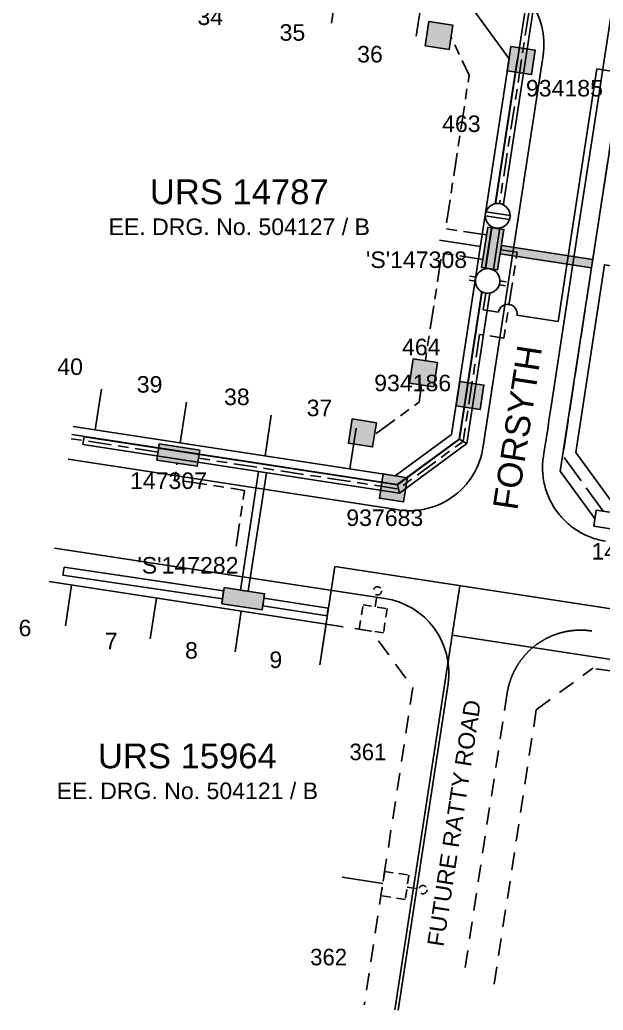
# Model space of a CAD drawing. Header units: metres. Extents: x 301469 to 301772, y 6240196 to 6240442.
# Drawn here: x 301497.9 to 301568.6, y 6240219.1 to 6240339 of the extents above; entities that cross this region are included whole.
import ezdxf
from ezdxf.enums import TextEntityAlignment as Align

# ---------------------------------------------------------------- set-up
doc = ezdxf.new("R2010")
doc.units = ezdxf.units.M
doc.header["$LTSCALE"] = 0.7
for name, pattern in [('Cable Exist OH', [1, 1, 0]), ('Cable Exist UG', [8.2, 4, -1.2, 1.8, -1.2]), ('Dash', [5, 3, -2]), ('IE Trench LV', [6.5, 5, -1.5])]:
    doc.linetypes.add(name, pattern=pattern)
doc.layers.get('0').update_dxf_attribs({"color": 6})
for name, color, linetype in [('_User Miscellaneous1', 3, 'Continuous'), ('_User Miscellaneous11', 7, 'Continuous'), ('_User Miscellaneous4', 7, 'Continuous'), ('_User Miscellaneous6', 7, 'Continuous'), ('_User Miscellaneous7', 150, 'Continuous'), ('_User Miscellaneous8', 7, 'Continuous'), ('_User_LV_Exist', 7, 'Continuous'), ('Cadastre Developer_SP_NEW', 4, 'Continuous'), ('Cadastre Roads_SP_NEW', 8, 'Continuous'), ('Duct_SP_NEW', 2, 'Continuous'), ('Equip_LV_NEW', 5, 'Continuous'), ('Mains_LV_NEW_T84', 2, 'Continuous'), ('SupportsUG_SP_LV_EXT', 7, 'Continuous'), ('SupportsUG_SP_LV_NEW', 2, 'Continuous'), ('SupportsUG_SP_LV_SL_EXT', 7, 'Continuous'), ('Trench_SP_NEW', 2, 'Continuous'), ('UG_Details_SP_MISC', 7, 'Continuous')]:
    doc.layers.add(name, color=color, linetype=linetype)
doc.styles.add('ARIAL', font='arial.ttf', dxfattribs={"height": 2})
doc.styles.add('ARIAL 3.0', font='arial.ttf', dxfattribs={"height": 3})
doc.styles.add('COLUMN_LABEL', font='arial.ttf')
doc.styles.add('Dot', font='dotfont.shx', dxfattribs={"height": 2})
doc.styles.add('POLE_LABEL', font='arial.ttf')
doc.styles.get("Standard").update_dxf_attribs({"font": 'arial.ttf'})
doc.styles.add('style1', font='iso3098b.shx')
doc.linetypes.add('Cable New UG', pattern='A,8,-1,["x",style1,S=3.5,R=0,X=0.35,Y=-1],-3.5', length=12.5)

# ---------------------------------------------------------------- blocks, each defined once
blk = doc.blocks.new('*U95')
at = {"layer": '_User Miscellaneous7'}
blk.add_hatch(color=256, dxfattribs=at).paths.add_polyline_path([(-2.98, -11.8), (-0.01, -11.8), (-0.01, -8.83), (-2.98, -8.83)])
at = {"layer": '_User Miscellaneous8'}
blk.add_hatch(color=256, dxfattribs=at).paths.add_polyline_path([(-1.49, -1.49), (1.48, -1.49), (1.48, 1.48), (-1.49, 1.48)])
at = {"layer": '_User Miscellaneous7'}
blk.add_lwpolyline([(-0.01, -11.8), (-0.01, -8.83), (-2.98, -8.83), (-2.98, -11.8)], close=True, dxfattribs=at)
at = {"layer": '_User Miscellaneous8'}
blk.add_lwpolyline([(1.48, -1.49), (1.48, 1.48), (-1.49, 1.48), (-1.49, -1.49)], close=True, dxfattribs=at)
at = {"flags": 9}
for tag, style, p in [('STRUCTURE_PLANT_NUMBER', 'POLE_LABEL', (1.81, 0.03)), ('STREET_CODE', 'COLUMN_LABEL', (1.81, -0.2))]:
    blk.add_attdef(tag, text='', height=0.2, dxfattribs=dict(at, style=style)).set_placement(p, align=Align.MIDDLE_LEFT)
for tag, p in [('COLUMN_TYPE', (1.81, -0.4)), ('OWNED_BY', (1.81, -0.6)), ('STATE', (1.81, -0.8)), ('USAGE', (1.81, -1)), ('LEGEND', (1.81, -1.2)), ('STREETNAME', (1.81, -1.6)), ('SUBURB', (1.81, -1.8)), ('LOCATION', (1.81, -1.4)), ('NOTES', (1.81, -2))]:
    blk.add_attdef(tag, text='', height=0.2, dxfattribs=at).set_placement(p, align=Align.MIDDLE_LEFT)
at = {"flags": 1}
blk.add_attdef('Z', (1.81, -2.35), '', height=0.2, dxfattribs=at)
at = {"layer": '_User Miscellaneous6', "style": 'ARIAL', "flags": 8}
blk.add_attdef('ASSET_NUM', text='', height=2, dxfattribs=at).set_placement((2, 2), align=Align.MIDDLE_LEFT)
blk = doc.blocks.new('*U96')
at = {"layer": '_User Miscellaneous7'}
blk.add_hatch(color=256, dxfattribs=at).paths.add_polyline_path([(-3.34, -7.47), (-0.37, -7.47), (-0.37, -4.5), (-3.34, -4.5)])
at = {"layer": '_User Miscellaneous8'}
blk.add_hatch(color=256, dxfattribs=at).paths.add_polyline_path([(-1.49, -1.49), (1.48, -1.49), (1.48, 1.48), (-1.49, 1.48)])
at = {"layer": '_User Miscellaneous7'}
blk.add_lwpolyline([(-0.37, -7.47), (-0.37, -4.5), (-3.34, -4.5), (-3.34, -7.47)], close=True, dxfattribs=at)
at = {"layer": '_User Miscellaneous8'}
blk.add_lwpolyline([(1.48, -1.49), (1.48, 1.48), (-1.49, 1.48), (-1.49, -1.49)], close=True, dxfattribs=at)
at = {"flags": 9}
for tag, style, p in [('STRUCTURE_PLANT_NUMBER', 'POLE_LABEL', (1.81, 0.03)), ('STREET_CODE', 'COLUMN_LABEL', (1.81, -0.2))]:
    blk.add_attdef(tag, text='', height=0.2, dxfattribs=dict(at, style=style)).set_placement(p, align=Align.MIDDLE_LEFT)
for tag, p in [('COLUMN_TYPE', (1.81, -0.4)), ('OWNED_BY', (1.81, -0.6)), ('STATE', (1.81, -0.8)), ('USAGE', (1.81, -1)), ('LEGEND', (1.81, -1.2)), ('STREETNAME', (1.81, -1.6)), ('SUBURB', (1.81, -1.8)), ('LOCATION', (1.81, -1.4)), ('NOTES', (1.81, -2))]:
    blk.add_attdef(tag, text='', height=0.2, dxfattribs=at).set_placement(p, align=Align.MIDDLE_LEFT)
at = {"flags": 1}
blk.add_attdef('Z', (1.81, -2.35), '', height=0.2, dxfattribs=at)
at = {"layer": '_User Miscellaneous6', "style": 'ARIAL', "flags": 8}
blk.add_attdef('ASSET_NUM', text='', height=2, dxfattribs=at).set_placement((2, 2), align=Align.MIDDLE_LEFT)
blk = doc.blocks.new('PILLAR_EXT')
blk.add_hatch(color=256).paths.add_polyline_path([(-2.475, 2.49), (-2.475, 0.51), (2.475, 0.51), (2.475, 2.49)])
blk.add_lwpolyline([(-2.475, 0.51), (2.475, 0.51), (2.475, 2.49), (-2.475, 2.49)], close=True)
for tag, p, flags in [('OWNED_BY', (0, 1.3), 9), ('STATE', (0, 1.1), 9), ('SUPPORT_TYPE', (0, 0.9), 9), ('USAGE', (0, 0.7), 9), ('LEGEND', (0, 0.5), 9), ('LOCATION', (0, 0.3), 9), ('NOTES', (0, 0.1), 9), ('PARENT', (0, -0.1), 9), ('STREETNAME', (0, -0.3), 9), ('SUBURB', (0, -0.5), 1)]:
    blk.add_attdef(tag, p, '', height=0.2, dxfattribs=dict(flags=flags))
at = {"layer": '_User Miscellaneous6', "style": 'ARIAL', "flags": 8}
blk.add_attdef('ASSET_NUM', text='', height=2, dxfattribs=at).set_placement((1.5, 7.5), align=Align.TOP_LEFT)
blk = doc.blocks.new('*U34')
at = {"lineweight": -3}
blk.add_lwpolyline([(-2.48, 2.49), (2.47, 2.49), (2.47, 0.51), (-2.48, 0.51)], close=True, dxfattribs=at)
for tag, flags, p in [('STREET_CODE', 9, (1.5, 3.5)), ('OWNED_BY', 9, (1.5, 3.3)), ('OPERATED_BY', 9, (1.5, 3.1)), ('STATE', 9, (1.5, 2.7)), ('SUPPORT_TYPE', 9, (1.5, 2.5)), ('MAINTAINED_BY', 9, (1.5, 2.9)), ('USAGE', 9, (1.5, 2.3)), ('SUBURB', 9, (1.5, 1.7)), ('STREETNAME', 9, (1.5, 1.5)), ('LEGEND', 9, (1.5, 2.1)), ('PARENT', 9, (1.5, 1.9)), ('LOCATION', 9, (1.5, 1.3)), ('NOTES', 9, (1.5, 1.1)), ('Z', 1, (1.5, 0.9))]:
    blk.add_attdef(tag, text='', height=0.2, dxfattribs=dict(flags=flags)).set_placement(p, align=Align.MIDDLE_LEFT)
at = {"layer": '_User Miscellaneous4', "style": 'ARIAL', "flags": 8}
blk.add_attdef('ASSET_NUM', text='', height=2, dxfattribs=at).set_placement((2, 5.5), align=Align.MIDDLE_LEFT)
blk = doc.blocks.new('LV_UG_LINKS_CLOSED_NEW')
for tag, flags, p in [('MAINTAINED_BY', 9, (1.5, -2.2)), ('NUMBER_OF_PHASES', 9, (1.5, -2.4)), ('TYPE', 9, (1.5, -2.6)), ('Z', 1, (1.5, -2.8))]:
    blk.add_attdef(tag, text='', height=0.2, dxfattribs=dict(flags=flags)).set_placement(p, align=Align.MIDDLE_LEFT)
blk.add_wipeout([(-1.06, 1.06), (-1.18, 0.92), (-1.29, 0.76), (-1.37, 0.59), (-1.43, 0.42), (-1.48, 0.23), (-1.49, 0.05), (-1.49, -0.14), (-1.46, -0.33), (-1.41, -0.51), (-1.33, -0.68), (-1.24, -0.84), (-1.12, -0.99), (-0.99, -1.12), (-0.84, -1.24), (-0.68, -1.33), (-0.51, -1.41), (-0.33, -1.46), (-0.14, -1.49), (0.05, -1.49), (0.23, -1.48), (0.42, -1.43), (0.59, -1.37), (0.76, -1.29), (0.92, -1.18), (1.06, -1.06), (1.18, -0.92), (1.29, -0.76), (1.37, -0.59), (1.43, -0.42), (1.48, -0.23), (1.49, -0.05), (1.49, 0.14), (1.46, 0.33), (1.41, 0.51), (1.33, 0.68), (1.24, 0.84), (1.12, 0.99), (0.99, 1.12), (0.84, 1.24), (0.68, 1.33), (0.51, 1.41), (0.33, 1.46), (0.14, 1.49), (-0.05, 1.49), (-0.23, 1.48), (-0.42, 1.43), (-0.59, 1.37), (-0.76, 1.29), (-0.92, 1.18)])
for p, q in [((-0.25, -1.48), (-0.25, 1.48)), ((0.25, -1.48), (0.25, 1.48))]:
    blk.add_line(p, q)
blk.add_circle((0, 0), 1.5)
at = {"flags": 9}
for tag, p in [('ACTUAL_STATUS', (1.5, 0)), ('CONSTRUCTED_VOLTAGE', (1.5, -0.2)), ('OPERATING_VOLTAGE', (1.5, -0.6)), ('ORIENTATION', (1.5, -0.8)), ('STATE', (1.5, -1)), ('SWITCH_TYPE', (1.5, -1.2)), ('NO_PHASES', (1.5, -0.4)), ('OWNED_BY', (1.5, -1.8)), ('OPERATED_BY', (1.5, -2)), ('USAGE', (1.5, -1.4)), ('NOTES', (1.5, -1.6))]:
    blk.add_attdef(tag, text='', height=0.2, dxfattribs=at).set_placement(p, align=Align.MIDDLE_LEFT)
blk = doc.blocks.new('LV_UG_LINKS_OPEN_NEW')
blk.add_wipeout([(-1.17, 0.93), (-1.28, 0.78), (-1.36, 0.61), (-1.43, 0.44), (-1.47, 0.25), (-1.49, 0.07), (-1.49, -0.12), (-1.46, -0.31), (-1.41, -0.49), (-1.34, -0.66), (-1.25, -0.82), (-1.13, -0.97), (-1, -1.11), (-0.86, -1.22), (-0.7, -1.32), (-0.53, -1.4), (-0.35, -1.45), (-0.16, -1.49), (0.03, -1.49), (0.21, -1.48), (0.4, -1.44), (0.57, -1.38), (0.74, -1.3), (0.9, -1.19), (1.04, -1.07), (1.17, -0.93), (1.28, -0.78), (1.36, -0.61), (1.43, -0.44), (1.47, -0.25), (1.49, -0.07), (1.49, 0.12), (1.46, 0.31), (1.41, 0.49), (1.34, 0.66), (1.25, 0.82), (1.13, 0.97), (1, 1.11), (0.86, 1.22), (0.7, 1.32), (0.53, 1.4), (0.35, 1.45), (0.16, 1.49), (-0.03, 1.49), (-0.21, 1.48), (-0.4, 1.44), (-0.57, 1.38), (-0.74, 1.3), (-0.9, 1.19), (-1.04, 1.07)])
for p, q in [((-0.25, 1.47), (-0.25, 2.22)), ((0.25, 1.47), (0.25, 2.22)), ((-0.25, -1.47), (-0.25, -2.22)), ((0.25, -1.47), (0.25, -2.22))]:
    blk.add_line(p, q)
blk.add_lwpolyline([(1.49, 0, 1), (-1.49, 0, 1)], format="xyb", close=True)
for tag, p, flags in [('ORIENTATION', (0, 0), 9), ('Z', (0, 0), 1), ('USAGE', (0, -0.2), 9), ('NOTES', (0, -0.4), 9)]:
    blk.add_attdef(tag, p, '', height=0.2, dxfattribs=dict(flags=flags))
blk = doc.blocks.new('A$C7DAD38F0')
at = {"layer": '_User Miscellaneous11', "color": 3, "style": 'ARIAL'}
blk.add_attdef('DRG_NO', text='', height=2, dxfattribs=at).set_placement((0, -4.23), align=Align.MIDDLE_CENTER)
at = {"layer": '_User Miscellaneous6', "color": 2, "style": 'ARIAL 3.0'}
blk.add_attdef('URS___', text='', height=3, dxfattribs=at).set_placement((0, 0), align=Align.MIDDLE_CENTER)
blk = doc.blocks.new('PILLAR_EXT-flat-1')
at = {"layer": 'SupportsUG_SP_LV_EXT'}
blk.add_hatch(color=256, dxfattribs=at).paths.add_polyline_path([(-2.07, 2.84), (-2.37, 0.88), (2.52, 0.13), (2.82, 2.09)])
blk.add_lwpolyline([(-2.37, 0.88), (2.52, 0.13), (2.82, 2.09), (-2.07, 2.84)], close=True, dxfattribs=at)
at = {"layer": '_User Miscellaneous6', "style": 'ARIAL', "flags": 8}
blk.add_attdef('ASSET_NUM', text='', height=2, rotation=351.279, dxfattribs=at).set_placement((2.62, 7.19), align=Align.TOP_LEFT)
at = {"layer": 'SupportsUG_SP_LV_EXT'}
for tag, p, flags in [('STATE', (0.17, 1.09), 9), ('OWNED_BY', (0.2, 1.28), 9), ('PARENT', (-0.02, -0.1), 9), ('NOTES', (0.02, 0.1), 9), ('LOCATION', (0.05, 0.3), 9), ('LEGEND', (0.08, 0.49), 9), ('USAGE', (0.11, 0.69), 9), ('SUPPORT_TYPE', (0.14, 0.89), 9), ('SUBURB', (-0.08, -0.49), 1), ('STREETNAME', (-0.05, -0.3), 9)]:
    blk.add_attdef(tag, p, '', height=0.2, rotation=351.279, dxfattribs=dict(at, flags=flags))
blk = doc.blocks.new('A$C4FBE3B10')
at = {"layer": '_User Miscellaneous1', "color": 6, "linetype": 'Dash', "ltscale": 0.5, "flags": 128}
blk.add_lwpolyline([(0, 2.97), (0, 4.42)], dxfattribs=at)
at = {"layer": '_User Miscellaneous1', "color": 6, "linetype": 'Dash', "ltscale": 0.5}
blk.add_lwpolyline([(-1.48, 2.97), (1.48, 2.97), (1.48, 0), (-1.48, 0)], close=True, dxfattribs=at)
blk.add_circle((0, 4.92), 0.5, dxfattribs=at)
blk = doc.blocks.new('*U146')
at = {"layer": '_User Miscellaneous7'}
blk.add_hatch(color=256, dxfattribs=at).paths.add_polyline_path([(3.23, -7.5), (6.2, -7.5), (6.2, -4.53), (3.23, -4.53)])
at = {"layer": '_User Miscellaneous8'}
blk.add_hatch(color=256, dxfattribs=at).paths.add_polyline_path([(-1.49, -1.49), (1.48, -1.49), (1.48, 1.48), (-1.49, 1.48)])
at = {"layer": '_User Miscellaneous7'}
blk.add_lwpolyline([(6.2, -7.5), (6.2, -4.53), (3.23, -4.53), (3.23, -7.5)], close=True, dxfattribs=at)
at = {"layer": '_User Miscellaneous8'}
blk.add_lwpolyline([(1.48, -1.49), (1.48, 1.48), (-1.49, 1.48), (-1.49, -1.49)], close=True, dxfattribs=at)
at = {"flags": 9}
for tag, style, p in [('STRUCTURE_PLANT_NUMBER', 'POLE_LABEL', (1.81, 0.03)), ('STREET_CODE', 'COLUMN_LABEL', (1.81, -0.2))]:
    blk.add_attdef(tag, text='', height=0.2, dxfattribs=dict(at, style=style)).set_placement(p, align=Align.MIDDLE_LEFT)
for tag, p in [('COLUMN_TYPE', (1.81, -0.4)), ('OWNED_BY', (1.81, -0.6)), ('STATE', (1.81, -0.8)), ('USAGE', (1.81, -1)), ('LEGEND', (1.81, -1.2)), ('STREETNAME', (1.81, -1.6)), ('SUBURB', (1.81, -1.8)), ('LOCATION', (1.81, -1.4)), ('NOTES', (1.81, -2))]:
    blk.add_attdef(tag, text='', height=0.2, dxfattribs=at).set_placement(p, align=Align.MIDDLE_LEFT)
at = {"flags": 1}
blk.add_attdef('Z', (1.81, -2.35), '', height=0.2, dxfattribs=at)
at = {"layer": '_User Miscellaneous6', "style": 'ARIAL', "flags": 8}
blk.add_attdef('ASSET_NUM', text='', height=2, dxfattribs=at).set_placement((2, 2), align=Align.MIDDLE_LEFT)

msp = doc.modelspace()

# ---------------------------------------------------------------- hatches: boundary and pattern name
at = {"layer": '_User Miscellaneous11'}
h = msp.add_hatch(color=256, dxfattribs=at)
h.dxf.hatch_style = 1
h.paths.add_polyline_path([(301556.27, 6240311.69), (301556.11, 6240310.66), (301567.18, 6240308.96), (301567.34, 6240309.99)])

# ---------------------------------------------------------------- linework, layer by layer
at = {"layer": '_User_LV_Exist', "color": 7, "linetype": 'Cable Exist UG', "flags": 128}
for points in [[(301545.76, 6240420.04), (301567.12, 6240414.56), (301575.23, 6240402.28), (301568.28, 6240356.96), (301561.44, 6240351.94), (301556.04, 6240316.75)], [(301556.19, 6240311.17), (301558.18, 6240310.87), (301556.58, 6240300.47), (301553.62, 6240300.92)], [(301553.62, 6240300.92), (301551.63, 6240287.97), (301543.79, 6240282.22), (301519.57, 6240285.93)], [(301546.61, 6240294.81), (301546.29, 6240292.7), (301540.9, 6240288.76)], [(301514.68, 6240286.68), (301504.15, 6240288.3)], [(301524.13, 6240275.28), (301525.16, 6240282.04), (301516.67, 6240283.34), (301516.98, 6240285.33)]]:
    msp.add_lwpolyline(points, dxfattribs=at)
at = {"layer": 'Cadastre Developer_SP_NEW'}
for q in [(301543.36, 6240219.18), (301707.38, 6240240.46)]:
    msp.add_line((301550.31, 6240264.5), q, dxfattribs=at)
at = {"layer": 'Cadastre Developer_SP_NEW', "linetype": 'Dash'}
for p, q in [((301560.5, 6240255.49), (301567.34, 6240260.51)), ((301701.23, 6240239.96), (301567.34, 6240260.51)), ((301560.5, 6240255.49), (301555.22, 6240221.09))]:
    msp.add_line(p, q, dxfattribs=at)
at = {"layer": 'Cadastre Developer_SP_NEW', "flags": 128}
for points in [[(301520.5, 6240345.98), (301552.19, 6240341.12), (301557.22, 6240334.28)], [(301536.43, 6240343.54), (301535.67, 6240338.6)], [(301546.71, 6240341.97), (301545.95, 6240337.02)], [(301558.2, 6240334.13), (301551.17, 6240288.25), (301543.66, 6240282.74), (301504.22, 6240288.79)], [(301557.22, 6240334.28), (301550.24, 6240288.82), (301543.4, 6240283.79), (301504.38, 6240289.78)], [(301553.73, 6240311.55), (301548.79, 6240312.31)], [(301507.07, 6240289.37), (301507.83, 6240294.31)], [(301517.35, 6240287.79), (301518.11, 6240292.73)], [(301527.63, 6240286.21), (301528.39, 6240291.15)], [(301537.91, 6240284.64), (301538.67, 6240289.58)], [(301708.3, 6240246.46), (301536.1, 6240272.82), (301534.28, 6240260.91)], [(301501.49, 6240271), (301535.04, 6240265.86)], [(301503.44, 6240265.64), (301504.2, 6240270.58)], [(301551.23, 6240270.5), (301550.31, 6240264.5)], [(301513.72, 6240264.07), (301514.48, 6240269.01)], [(301524, 6240262.48), (301524.75, 6240267.42)], [(301535.04, 6240265.86), (301534.28, 6240260.91)], [(301541.9, 6240234.45), (301536.96, 6240235.21)]]:
    msp.add_lwpolyline(points, dxfattribs=at)
at = {"layer": 'Cadastre Developer_SP_NEW'}
msp.add_lwpolyline([(301582.11, 6240307.31), (301577.71, 6240278.64), (301570.29, 6240279.78), (301565.27, 6240286.62), (301568.76, 6240309.35), (301582.11, 6240307.31)], close=True, dxfattribs=at)
at = {"layer": 'Cadastre Developer_SP_NEW', "linetype": 'Dash', "flags": 128}
msp.add_lwpolyline([(301535.04, 6240265.86), (301540.52, 6240265.01), (301545.54, 6240258.17), (301539.65, 6240219.75)], dxfattribs=at)
at = {"layer": 'Cadastre Roads_SP_NEW', "linetype": 'Dash'}
msp.add_line((301556.97, 6240257.49, 52.36), (301551.69, 6240223.1, 52.36), dxfattribs=at)
at = {"layer": 'Cadastre Roads_SP_NEW', "elevation": 54.18}
msp.add_lwpolyline([(301561.36, 6240286.15), (301561.42, 6240286.53), (301561.57, 6240287.52), (301561.73, 6240288.5), (301561.88, 6240289.49), (301562.03, 6240290.48), (301562.18, 6240291.47), (301562.33, 6240292.46), (301563.39, 6240299.38), (301565.67, 6240314.2), (301567.94, 6240329.03), (301568.64, 6240333.6), (301570.21, 6240343.86)], dxfattribs=at)
at = {"layer": 'Cadastre Roads_SP_NEW', "flags": 128}
for points, elevation in [([(301554.07, 6240287.41), (301561.32, 6240334.67)], 52.07), ([(301543.04, 6240279.8), (301503.77, 6240285.83)], 52.07), ([(301542.14, 6240268.96), (301502.12, 6240275.06)], 47.99), ([(301549.81, 6240258.61), (301543.75, 6240219.12)], 56)]:
    msp.add_lwpolyline(points, dxfattribs=dict(at, elevation=elevation))
at = {"layer": 'Cadastre Roads_SP_NEW', "elevation": 53.17}
msp.add_lwpolyline([(301561.36, 6240286.15, 0.024549), (301561.27, 6240285.28, 0.024549), (301561.27, 6240284.39, 0.024549), (301561.35, 6240283.51, 0.024549), (301561.52, 6240282.65, 0.024549), (301561.77, 6240281.8, 0.024549), (301562.11, 6240280.98, 0.024549), (301562.52, 6240280.2, 0.024549), (301563.01, 6240279.46, 0.024549), (301563.56, 6240278.78, 0.024549), (301564.18, 6240278.15, 0.024549), (301564.86, 6240277.59, 0.024549), (301565.6, 6240277.09, 0.024549), (301566.37, 6240276.67, 0.024549), (301567.19, 6240276.33, 0.024549), (301568.03, 6240276.07, 0.024549), (301568.9, 6240275.89)], format="xyb", dxfattribs=at)
at = {"layer": 'Cadastre Roads_SP_NEW', "linetype": 'Dash', "elevation": 52.36}
msp.add_lwpolyline([(301567.23, 6240265.02, 0.024549), (301566.35, 6240265.11, 0.024549), (301565.47, 6240265.12, 0.024549), (301564.59, 6240265.03, 0.024549), (301563.72, 6240264.87, 0.024549), (301562.87, 6240264.61, 0.024549), (301562.06, 6240264.28, 0.024549), (301561.28, 6240263.87, 0.024549), (301560.54, 6240263.38, 0.024549), (301559.85, 6240262.82, 0.024549), (301559.23, 6240262.2, 0.024549), (301558.66, 6240261.52, 0.024549), (301558.17, 6240260.79, 0.024549), (301557.75, 6240260.01, 0.024549), (301557.41, 6240259.2, 0.024549), (301557.15, 6240258.35, 0.024549), (301556.97, 6240257.49)], format="xyb", dxfattribs=at)
at = {"layer": 'Cadastre Roads_SP_NEW'}
for centre, radius, start, end in [((301552.42, 6240336.03), 9, 351.2959, 79.6404), ((301545.11, 6240288.61, 52.07), 9.04, 256.7998, 352.3682), ((301540.77, 6240259.94, 56), 9.13, 351.6589, 81.3984)]:
    msp.add_arc(centre, radius, start, end, dxfattribs=at)
at = {"layer": 'Duct_SP_NEW'}
for p, q in [((301556.11, 6240310.66), (301556.19, 6240311.17)), ((301556.27, 6240311.69), (301556.19, 6240311.17)), ((301556.27, 6240311.69), (301567.34, 6240309.99)), ((301556.11, 6240310.66), (301567.18, 6240308.96)), ((301567.34, 6240309.99), (301567.26, 6240309.47)), ((301567.18, 6240308.96), (301567.26, 6240309.47))]:
    msp.add_line(p, q, dxfattribs=at)
at = {"layer": 'Mains_LV_NEW_T84', "linetype": 'Cable New UG', "flags": 128}
for points in [[(301570.81, 6240332.6), (301567.85, 6240333.05)], [(301567.57, 6240278.68), (301563.41, 6240284.35), (301570.49, 6240330.48)]]:
    msp.add_lwpolyline(points, dxfattribs=at)
at = {"layer": 'Trench_SP_NEW', "linetype": 'IE Trench LV', "flags": 128}
msp.add_lwpolyline([(301568.62, 6240279.52), (301563.7, 6240286.23), (301571.08, 6240334.32)], dxfattribs=at)
at = {"layer": 'UG_Details_SP_MISC'}
for p, q in [((301562.29, 6240360.67), (301551.19, 6240288.24)), ((301563.24, 6240360.52), (301552.08, 6240287.7)), ((301505.56, 6240287.6), (301505.63, 6240288.07)), ((301505.7, 6240288.54), (301505.63, 6240288.07)), ((301543.67, 6240282.72), (301505.7, 6240288.54)), ((301551.19, 6240288.24), (301543.67, 6240282.72)), ((301551.19, 6240288.24), (301551.63, 6240287.97)), ((301552.08, 6240287.7), (301551.63, 6240287.97)), ((301543.91, 6240281.71), (301505.56, 6240287.6)), ((301552.08, 6240287.7), (301543.91, 6240281.71)), ((301524.66, 6240269.97), (301526.86, 6240284.33)), ((301525.61, 6240269.82), (301527.81, 6240284.18)), ((301526.86, 6240284.33), (301527.34, 6240284.26)), ((301527.81, 6240284.18), (301527.34, 6240284.26)), ((301543.67, 6240282.72), (301543.79, 6240282.22)), ((301543.91, 6240281.71), (301543.79, 6240282.22)), ((301503.28, 6240272.73), (301503.2, 6240272.25)), ((301503.28, 6240272.73), (301522.61, 6240269.86)), ((301503.13, 6240271.78), (301503.2, 6240272.25)), ((301503.13, 6240271.78), (301522.47, 6240268.91)), ((301522.47, 6240268.91), (301522.54, 6240269.38)), ((301522.61, 6240269.86), (301522.54, 6240269.38)), ((301524.66, 6240269.97), (301525.13, 6240269.89)), ((301525.61, 6240269.82), (301525.13, 6240269.89)), ((301527.5, 6240269.01), (301527.43, 6240268.54)), ((301527.5, 6240269.01), (301535.3, 6240267.79)), ((301527.36, 6240268.07), (301527.43, 6240268.54)), ((301527.36, 6240268.07), (301535.15, 6240266.84)), ((301535.3, 6240267.79), (301535.22, 6240267.31)), ((301535.15, 6240266.84), (301535.22, 6240267.31))]:
    msp.add_line(p, q, dxfattribs=at)

# ---------------------------------------------------------------- block references
at = {"layer": '_User Miscellaneous1'}
for p, values in [((301524.51, 6240318.18), {'URS___': 'URS 14787', 'DRG_NO': 'EE. DRG. No. 504127 / B'}), ((301518.22, 6240249.9), {'URS___': 'URS 15964', 'DRG_NO': 'EE. DRG. No. 504121 / B'})]:
    msp.add_blockref('A$C7DAD38F0', p, dxfattribs=at).add_auto_attribs(values)
at = {"layer": '_User Miscellaneous1', "color": 7}
for p, rotation in [((301540.52, 6240265.01), 351.3390908926812), ((301541.9, 6240234.45), 261.2768962195878)]:
    msp.add_blockref('A$C4FBE3B10', p, dxfattribs=dict(at, rotation=rotation))
at = {"layer": 'SupportsUG_SP_LV_EXT'}
ref = msp.add_blockref('PILLAR_EXT', (301553.73, 6240311.55), dxfattribs=dict(at, rotation=261.2759244725681))
ref.add_attrib('ASSET_NUM_001', "'S'147308", (301539.86, 6240308.96), dxfattribs={"layer": '_User Miscellaneous6', "height": 2, "style": 'ARIAL'})
ref = msp.add_blockref('PILLAR_EXT', (301517.35, 6240287.79), dxfattribs=dict(at, rotation=171.2806271433913))
ref.add_attrib('ASSET_NUM_001', '147307', (301511.28, 6240282.21), dxfattribs={"layer": '_User Miscellaneous6', "height": 2, "style": 'ARIAL'})
ref = msp.add_blockref('PILLAR_EXT-flat-1', (301524.76, 6240267.43), dxfattribs=at)
ref.add_attrib('ASSET_NUM_001', "'S'147282", (301512.17, 6240271.97), dxfattribs={"layer": '_User Miscellaneous6', "height": 2, "style": 'ARIAL', "flags": 8})
at = {"layer": 'SupportsUG_SP_LV_NEW'}
ref = msp.add_blockref('*U34', (301570.29, 6240279.78), dxfattribs=dict(at, rotation=171.2758258105065))
ref.add_attrib('ASSET_NUM_001', '147269', (301567.18, 6240273.66), dxfattribs={"layer": '_User Miscellaneous4', "height": 2, "style": 'ARIAL'})
at = {"layer": 'SupportsUG_SP_LV_SL_EXT'}
ref = msp.add_blockref('*U95', (301558.68, 6240334.06), dxfattribs=dict(at, rotation=261.2806271491928))
ref.add_attrib('ASSET_NUM_001', '934185', (301559.25, 6240329.72), dxfattribs={"layer": '_User Miscellaneous6', "height": 2, "style": 'ARIAL'})
ref = msp.add_blockref('*U96', (301552.47, 6240293.53), dxfattribs=dict(at, rotation=261.2799725876474))
ref.add_attrib('ASSET_NUM_001', '934186', (301540.86, 6240294.04), dxfattribs={"layer": '_User Miscellaneous6', "height": 2, "style": 'ARIAL'})
ref = msp.add_blockref('*U146', (301543.18, 6240282.33), dxfattribs=dict(at, rotation=171.2806271454799))
ref.add_attrib('ASSET_NUM_001', '937683', (301537.48, 6240277.73), dxfattribs={"layer": '_User Miscellaneous6', "height": 2, "style": 'ARIAL'})

# ---------------------------------------------------------------- texts
at = {"layer": 'Cadastre Developer_SP_NEW'}
for s, p in [('34', (301521, 6240338.37)), ('35', (301530.95, 6240336.47)), ('36', (301540.35, 6240333.84)), ('463', (301551.42, 6240325.42)), ('464', (301546.56, 6240298.4)), ('40', (301504.02, 6240296.01)), ('39', (301513.65, 6240293.87)), ('38', (301524.22, 6240292.36)), ('37', (301534.23, 6240291.02)), ('6', (301498.55, 6240264.38)), ('7', (301509, 6240262.8)), ('8', (301518.72, 6240261.67)), ('9', (301528.94, 6240260.54))]:
    msp.add_text(s, height=2, dxfattribs=at).set_placement(p, align=Align.CENTER)
at = {"layer": 'Cadastre Developer_SP_NEW', "style": 'Dot'}
for s, p in [('361', (301540.1, 6240249.38)), ('362', (301535.34, 6240224.55))]:
    msp.add_text(s, height=2, dxfattribs=at).set_placement(p, align=Align.CENTER)
at = {"layer": 'Cadastre Roads_SP_NEW', "attachment_point": 5, "rotation": 81.2758, "style": 'ARIAL 3.0'}
for s, width, insert, char_height in [('FORSYTH', 20.9952, (301558.24, 6240289.65), 3), ('FUTURE RATTY ROAD', 29.9845, (301550.55, 6240241.76), 2)]:
    msp.add_mtext_dynamic_manual_height_columns(s, width=width, gutter_width=15, heights=[0], dxfattribs=dict(at, insert=insert, char_height=char_height))

# ---------------------------------------------------------------- next in the draw order: block references
at = {"layer": 'Equip_LV_NEW', "linetype": 'Cable Exist OH', "lineweight": 0, "rotation": 261.2758257863838}
msp.add_blockref('LV_UG_LINKS_CLOSED_NEW', (301555.82, 6240315.28), dxfattribs=at)
at = {"layer": 'Equip_LV_NEW', "linetype": 'Cable Exist UG', "lineweight": 0, "ltscale": 0.5, "rotation": 261.2758258215462}
msp.add_blockref('LV_UG_LINKS_OPEN_NEW', (301554.61, 6240307.39), dxfattribs=at)

# ---------------------------------------------------------------- next in the draw order: linework, layer by layer
at = {"layer": '_User_LV_Exist', "color": 7, "linetype": 'Cable Exist UG', "flags": 128}
for points in [[(301554.46, 6240312.96), (301549.51, 6240313.71), (301552.36, 6240332.31), (301550.19, 6240336.87)], [(301554.01, 6240309.99), (301549.05, 6240310.75), (301547.06, 6240297.74)]]:
    msp.add_lwpolyline(points, dxfattribs=at)
at = {"layer": 'Mains_LV_NEW_T84', "linetype": 'Cable New UG', "flags": 128}
msp.add_lwpolyline([(301567.85, 6240333.05), (301563.16, 6240302.49), (301558.16, 6240303.26, 1), (301555.91, 6240303.6)], format="xyb", dxfattribs=at)
msp.add_lwpolyline([(301555.91, 6240303.6), (301554.07, 6240303.89), (301554.38, 6240305.91)], dxfattribs=at)

doc.saveas('drawing.dxf')
